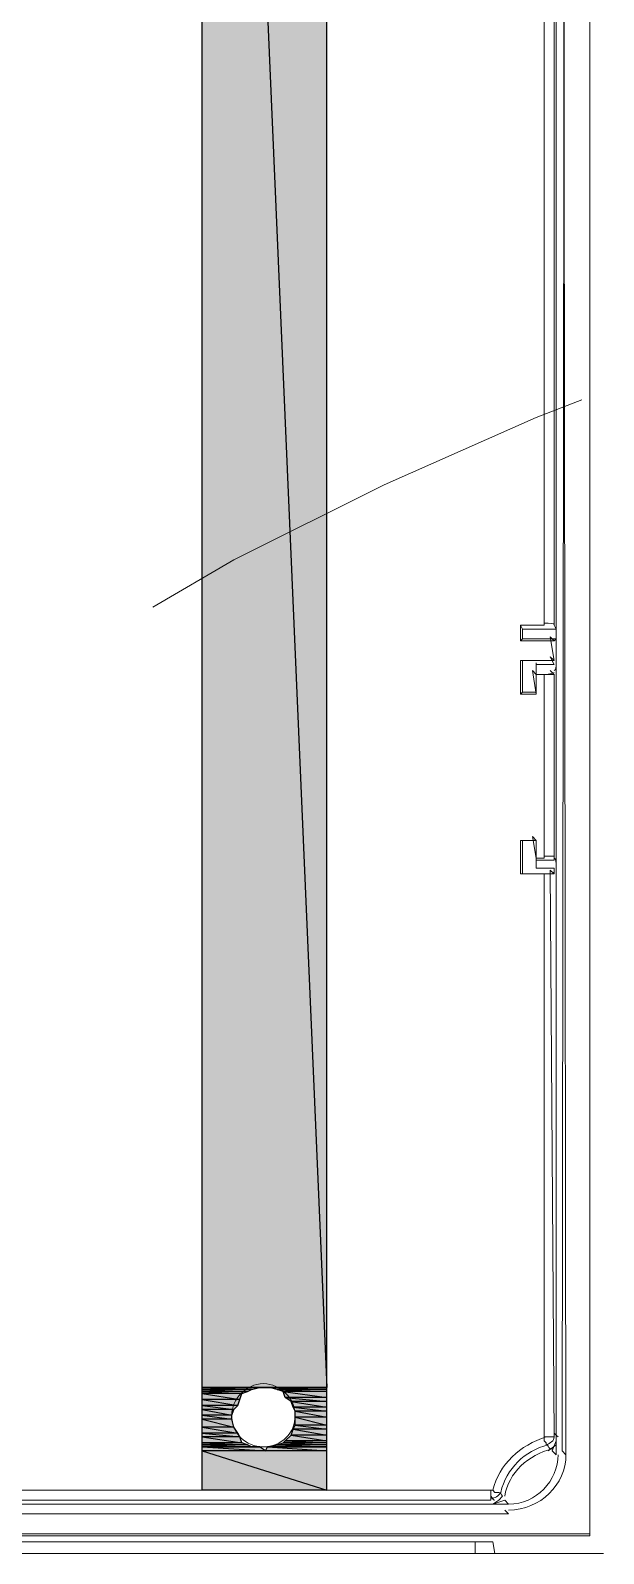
# Model space of a CAD drawing. Header units: metres. Extents: x 2999 to 3164, y 1641 to 1678.
# Drawn here: x 3007.538 to 3007.988, y 1652.677 to 1653.873 of the extents above; entities that cross this region are included whole.
import ezdxf

# ---------------------------------------------------------------- set-up
doc = ezdxf.new("R2010")
doc.units = ezdxf.units.M

msp = doc.modelspace()

# ---------------------------------------------------------------- hatches: boundary and pattern name
at = {"true_color": 0xfecc66}
h = msp.add_hatch(color=31, dxfattribs=at)
h.paths.add_polyline_path([(3007.7703, 1655.0743), (3007.6725, 1655.0743), (3007.7703, 1652.8069)])
h.paths.add_polyline_path([(3007.6725, 1655.0743), (3007.7703, 1652.8069), (3007.6725, 1652.8069)])
h = msp.add_hatch(color=31, dxfattribs=at)
h.paths.add_polyline_path([(3007.7175, 1652.8069), (3007.6725, 1652.8069)])
h.paths.add_polyline_path([(3007.7175, 1652.8069), (3007.6725, 1652.8069), (3007.7222, 1652.8069)])
h = msp.add_hatch(color=31, dxfattribs=at)
h.paths.add_polyline_path([(3007.7175, 1652.8069), (3007.6725, 1652.8069), (3007.7113, 1652.8053)])
h.paths.add_polyline_path([(3007.6725, 1652.8069), (3007.7113, 1652.8053), (3007.6725, 1652.8053)])
h = msp.add_hatch(color=31, dxfattribs=at)
h.paths.add_polyline_path([(3007.7113, 1652.8053), (3007.6725, 1652.8053), (3007.7082, 1652.8038)])
h.paths.add_polyline_path([(3007.6725, 1652.8053), (3007.7082, 1652.8038), (3007.6725, 1652.8038)])
h = msp.add_hatch(color=31, dxfattribs=at)
h.paths.add_polyline_path([(3007.7082, 1652.8038), (3007.6725, 1652.8038), (3007.7036, 1652.8022)])
h.paths.add_polyline_path([(3007.6725, 1652.8038), (3007.7036, 1652.8022), (3007.6725, 1652.8022)])
h = msp.add_hatch(color=31, dxfattribs=at)
h.paths.add_polyline_path([(3007.7036, 1652.8022), (3007.6725, 1652.8022), (3007.702, 1652.7976)])
h.paths.add_polyline_path([(3007.6725, 1652.8022), (3007.702, 1652.7976), (3007.6725, 1652.7976)])
h = msp.add_hatch(color=31, dxfattribs=at)
h.paths.add_polyline_path([(3007.702, 1652.7976), (3007.6725, 1652.7976), (3007.7005, 1652.7929)])
h.paths.add_polyline_path([(3007.6725, 1652.7976), (3007.7005, 1652.7929), (3007.6725, 1652.7929)])
h = msp.add_hatch(color=31, dxfattribs=at)
h.paths.add_polyline_path([(3007.7703, 1652.8069), (3007.7253, 1652.8069), (3007.7703, 1652.8053)])
h.paths.add_polyline_path([(3007.7253, 1652.8069), (3007.7703, 1652.8053), (3007.7315, 1652.8053)])
h = msp.add_hatch(color=31, dxfattribs=at)
h.paths.add_polyline_path([(3007.7703, 1652.8053), (3007.7315, 1652.8053), (3007.7703, 1652.8038)])
h.paths.add_polyline_path([(3007.7315, 1652.8053), (3007.7703, 1652.8038), (3007.7362, 1652.8038)])
h = msp.add_hatch(color=31, dxfattribs=at)
h.paths.add_polyline_path([(3007.7703, 1652.8038), (3007.7362, 1652.8038), (3007.7703, 1652.7991)])
h.paths.add_polyline_path([(3007.7362, 1652.8038), (3007.7703, 1652.7991), (3007.7377, 1652.7991)])
h = msp.add_hatch(color=31, dxfattribs=at)
h.paths.add_polyline_path([(3007.7703, 1652.7991), (3007.7377, 1652.7991), (3007.7703, 1652.796)])
h.paths.add_polyline_path([(3007.7377, 1652.7991), (3007.7703, 1652.796), (3007.7424, 1652.796)])
h = msp.add_hatch(color=31, dxfattribs=at)
h.paths.add_polyline_path([(3007.7005, 1652.7929), (3007.6725, 1652.7929), (3007.6974, 1652.7898)])
h.paths.add_polyline_path([(3007.6725, 1652.7929), (3007.6974, 1652.7898), (3007.6725, 1652.7898)])
h = msp.add_hatch(color=31, dxfattribs=at)
h.paths.add_polyline_path([(3007.6974, 1652.7898), (3007.6725, 1652.7898), (3007.6958, 1652.7852)])
h.paths.add_polyline_path([(3007.6725, 1652.7898), (3007.6958, 1652.7852), (3007.6725, 1652.7852)])
h = msp.add_hatch(color=31, dxfattribs=at)
h.paths.add_polyline_path([(3007.6958, 1652.7852), (3007.6725, 1652.7852), (3007.6958, 1652.7821)])
h.paths.add_polyline_path([(3007.6725, 1652.7852), (3007.6958, 1652.7821), (3007.6725, 1652.7821)])
h = msp.add_hatch(color=31, dxfattribs=at)
h.paths.add_polyline_path([(3007.7703, 1652.796), (3007.7424, 1652.796), (3007.7703, 1652.7914)])
h.paths.add_polyline_path([(3007.7424, 1652.796), (3007.7703, 1652.7914), (3007.7439, 1652.7914)])
h = msp.add_hatch(color=31, dxfattribs=at)
h.paths.add_polyline_path([(3007.7703, 1652.7914), (3007.7439, 1652.7914), (3007.7703, 1652.7883)])
h.paths.add_polyline_path([(3007.7439, 1652.7914), (3007.7703, 1652.7883), (3007.7455, 1652.7883)])
h = msp.add_hatch(color=31, dxfattribs=at)
h.paths.add_polyline_path([(3007.7703, 1652.7883), (3007.7455, 1652.7883), (3007.7703, 1652.7836)])
h.paths.add_polyline_path([(3007.7455, 1652.7883), (3007.7703, 1652.7836), (3007.7455, 1652.7836)])
h = msp.add_hatch(color=31, dxfattribs=at)
h.paths.add_polyline_path([(3007.6958, 1652.7821), (3007.6725, 1652.7821), (3007.6974, 1652.7758)])
h.paths.add_polyline_path([(3007.6725, 1652.7821), (3007.6974, 1652.7758), (3007.6725, 1652.7758)])
h = msp.add_hatch(color=31, dxfattribs=at)
h.paths.add_polyline_path([(3007.6974, 1652.7758), (3007.6725, 1652.7758), (3007.7005, 1652.7712)])
h.paths.add_polyline_path([(3007.6725, 1652.7758), (3007.7005, 1652.7712), (3007.6725, 1652.7712)])
h = msp.add_hatch(color=31, dxfattribs=at)
h.paths.add_polyline_path([(3007.7703, 1652.7743), (3007.7439, 1652.7743), (3007.7703, 1652.7696)])
h.paths.add_polyline_path([(3007.7439, 1652.7743), (3007.7703, 1652.7696), (3007.7424, 1652.7696)])
h = msp.add_hatch(color=31, dxfattribs=at)
h.paths.add_polyline_path([(3007.7703, 1652.7774), (3007.7455, 1652.7774), (3007.7703, 1652.7743)])
h.paths.add_polyline_path([(3007.7455, 1652.7774), (3007.7703, 1652.7743), (3007.7439, 1652.7743)])
h = msp.add_hatch(color=31, dxfattribs=at)
h.paths.add_polyline_path([(3007.7703, 1652.7836), (3007.7455, 1652.7836), (3007.7703, 1652.7774)])
h.paths.add_polyline_path([(3007.7455, 1652.7836), (3007.7703, 1652.7774), (3007.7455, 1652.7774)])
h = msp.add_hatch(color=31, dxfattribs=at)
h.paths.add_polyline_path([(3007.7005, 1652.7712), (3007.6725, 1652.7712), (3007.702, 1652.7681)])
h.paths.add_polyline_path([(3007.6725, 1652.7712), (3007.702, 1652.7681), (3007.6725, 1652.7681)])
h = msp.add_hatch(color=31, dxfattribs=at)
h.paths.add_polyline_path([(3007.702, 1652.7681), (3007.6725, 1652.7681), (3007.7036, 1652.7634)])
h.paths.add_polyline_path([(3007.6725, 1652.7681), (3007.7036, 1652.7634), (3007.6725, 1652.7634)])
h = msp.add_hatch(color=31, dxfattribs=at)
h.paths.add_polyline_path([(3007.7036, 1652.7634), (3007.6725, 1652.7634), (3007.7082, 1652.7619)])
h.paths.add_polyline_path([(3007.6725, 1652.7634), (3007.7082, 1652.7619), (3007.6725, 1652.7619)])
h = msp.add_hatch(color=31, dxfattribs=at)
h.paths.add_polyline_path([(3007.7082, 1652.7619), (3007.6725, 1652.7619), (3007.7113, 1652.7603)])
h.paths.add_polyline_path([(3007.6725, 1652.7619), (3007.7113, 1652.7603), (3007.6725, 1652.7603)])
h = msp.add_hatch(color=31, dxfattribs=at)
h.paths.add_polyline_path([(3007.7703, 1652.7619), (3007.7315, 1652.7619), (3007.7703, 1652.7603)])
h.paths.add_polyline_path([(3007.7315, 1652.7619), (3007.7703, 1652.7603), (3007.7253, 1652.7603)])
h.paths.add_polyline_path([(3007.7703, 1652.7603), (3007.7253, 1652.7603), (3007.7237, 1652.7603)])
h = msp.add_hatch(color=31, dxfattribs=at)
h.paths.add_polyline_path([(3007.7703, 1652.7634), (3007.7362, 1652.7634), (3007.7703, 1652.7619)])
h.paths.add_polyline_path([(3007.7362, 1652.7634), (3007.7703, 1652.7619), (3007.7315, 1652.7619)])
h = msp.add_hatch(color=31, dxfattribs=at)
h.paths.add_polyline_path([(3007.7703, 1652.765), (3007.7377, 1652.765), (3007.7703, 1652.7634)])
h.paths.add_polyline_path([(3007.7377, 1652.765), (3007.7703, 1652.7634), (3007.7362, 1652.7634)])
h = msp.add_hatch(color=31, dxfattribs=at)
h.paths.add_polyline_path([(3007.7703, 1652.7696), (3007.7424, 1652.7696), (3007.7703, 1652.765)])
h.paths.add_polyline_path([(3007.7424, 1652.7696), (3007.7703, 1652.765), (3007.7377, 1652.765)])
h = msp.add_hatch(color=31, dxfattribs=at)
h.paths.add_polyline_path([(3007.7175, 1652.7603), (3007.6725, 1652.7603)])
h.paths.add_polyline_path([(3007.7175, 1652.7603), (3007.6725, 1652.7603), (3007.7113, 1652.7603)])
h = msp.add_hatch(color=31, dxfattribs=at)
h.paths.add_polyline_path([(3007.7175, 1652.7603), (3007.6725, 1652.7603), (3007.7222, 1652.7572)])
h.paths.add_polyline_path([(3007.6725, 1652.7603), (3007.7222, 1652.7572), (3007.6725, 1652.7572)])
h = msp.add_hatch(color=31, dxfattribs=at)
h.paths.add_polyline_path([(3007.7703, 1652.7572), (3007.6725, 1652.7572), (3007.7703, 1652.7262)])
h.paths.add_polyline_path([(3007.6725, 1652.7572), (3007.7703, 1652.7262), (3007.6725, 1652.7262)])
h = msp.add_hatch(color=31, dxfattribs=at)
h.paths.add_polyline_path([(3007.7703, 1652.7603), (3007.7237, 1652.7603), (3007.7703, 1652.7572)])
h.paths.add_polyline_path([(3007.7237, 1652.7603), (3007.7703, 1652.7572), (3007.7222, 1652.7572)])
msp.add_hatch(color=31, dxfattribs=at).paths.add_polyline_path([(3007.7253, 1652.7603), (3007.7703, 1652.7603), (3007.7687, 1652.7603)])

# ---------------------------------------------------------------- linework, layer by layer
at = {"color": 7, "linetype": 'Continuous', "lineweight": 20, "true_color": 0x000007}
for points in [[(3007.9503, 1653.4028), (3007.9488, 1653.4059), (3007.9488, 1655.127), (3007.9503, 1655.1317), (3007.9503, 1654.9951), (3007.9472, 1654.9982)], [(3007.6725, 1655.127), (3007.6725, 1652.7262), (3007.6725, 1652.7262)], [(3007.7703, 1652.7262), (3007.7703, 1655.127), (3007.7703, 1655.127)], [(3007.941, 1653.4059), (3007.941, 1655.127), (3007.941, 1655.127)], [(3007.9767, 1655.1177), (3007.9767, 1652.692), (3007.9767, 1652.692)], [(3007.9767, 1652.6905), (3007.9767, 1655.11), (3007.9736, 1655.1131)], [(3007.9581, 1654.9998), (3007.9503, 1654.9951), (3007.9503, 1652.7541)], [(3007.941, 1653.4059), (3007.9224, 1653.4059), (3007.9224, 1653.4059)], [(3007.9239, 1653.4028), (3007.9224, 1653.4059), (3007.9224, 1653.4059)], [(3007.9239, 1653.3951), (3007.9224, 1653.3935), (3007.9224, 1653.4059)], [(3007.9503, 1653.4028), (3007.9239, 1653.4028), (3007.9239, 1653.3951), (3007.9503, 1653.3951)], [(3007.9503, 1653.4028), (3007.9503, 1653.3951), (3007.9488, 1653.3935), (3007.9457, 1653.3966), (3007.9488, 1653.378), (3007.9457, 1653.3811), (3007.9457, 1653.3811), (3007.9488, 1653.3749)], [(3007.9488, 1653.3935), (3007.9224, 1653.3935), (3007.9224, 1653.3935)], [(3007.9239, 1653.378), (3007.9224, 1653.378), (3007.9224, 1653.378)], [(3007.9239, 1653.3532), (3007.9224, 1653.3516), (3007.9224, 1653.378)], [(3007.9224, 1653.378), (3007.9488, 1653.378), (3007.9488, 1653.378)], [(3007.9488, 1653.378), (3007.9239, 1653.378), (3007.9239, 1653.3532), (3007.9348, 1653.3532)], [(3007.9348, 1653.3532), (3007.9348, 1653.3749), (3007.9488, 1653.3749)], [(3007.9488, 1653.3671), (3007.9348, 1653.3671), (3007.9317, 1653.3702), (3007.9348, 1653.3516)], [(3007.9348, 1653.3671), (3007.941, 1653.3671), (3007.941, 1653.3671)], [(3007.941, 1653.2228), (3007.941, 1653.3671), (3007.941, 1653.3671)], [(3007.9488, 1653.2213), (3007.9488, 1653.2228), (3007.9488, 1653.3671), (3007.9457, 1653.3702)], [(3007.9348, 1653.3532), (3007.9348, 1653.3516), (3007.9224, 1653.3516)], [(3007.9348, 1653.215), (3007.9348, 1653.2368), (3007.9317, 1653.2399), (3007.9348, 1653.2228)], [(3007.9239, 1653.2368), (3007.9224, 1653.2368), (3007.9224, 1653.2104)], [(3007.9348, 1653.2368), (3007.9224, 1653.2368), (3007.9224, 1653.2368)], [(3007.9348, 1653.2368), (3007.9239, 1653.2368), (3007.9239, 1653.2104)], [(3007.9348, 1653.2213), (3007.9348, 1653.2228), (3007.9348, 1653.2228)], [(3007.941, 1653.2228), (3007.9348, 1653.2228), (3007.9348, 1653.2228)], [(3007.9348, 1653.2213), (3007.9488, 1653.2213), (3007.9488, 1653.2213)], [(3007.9488, 1653.215), (3007.9348, 1653.215), (3007.9348, 1653.215)], [(3007.9488, 1653.215), (3007.9488, 1653.2104), (3007.9457, 1653.2135), (3007.9488, 1652.7681)], [(3007.9488, 1653.2104), (3007.9239, 1653.2104), (3007.9224, 1653.2104)], [(3007.9224, 1653.2104), (3007.941, 1653.2104), (3007.941, 1653.2104)], [(3007.941, 1653.2104), (3007.941, 1652.7681), (3007.9488, 1652.7681)], [(3007.941, 1652.7681), (3007.941, 1652.765), (3007.9426, 1652.7634), (3007.9426, 1652.7619)], [(3007.9503, 1652.765), (3007.9503, 1652.7619), (3007.9441, 1652.7572)], [(3007.9503, 1652.7541), (3007.9472, 1652.7572), (3007.9503, 1652.765)], [(3007.3746, 1652.7262), (3007.8991, 1652.7262), (3007.8991, 1652.7262)], [(3007.8991, 1652.7262), (3007.9007, 1652.7262), (3007.9022, 1652.7246), (3007.9053, 1652.7246)], [(3007.8991, 1652.7262), (3007.8991, 1652.7184), (3007.8991, 1652.7184)], [(3007.9131, 1652.7153), (3006.8003, 1652.7153), (3006.8003, 1652.7153)], [(3007.8991, 1652.7184), (3007.3668, 1652.7184), (3007.3668, 1652.7184)], [(3007.9084, 1652.7215), (3007.9053, 1652.7184), (3007.9007, 1652.7153)], [(3007.9131, 1652.7153), (3007.91, 1652.7184), (3007.9007, 1652.7153)], [(3007.9131, 1652.7076), (3007.91, 1652.7107), (3007.91, 1652.7107)], [(3007.4165, 1652.6905), (3007.9767, 1652.6905), (3007.9767, 1652.692), (3006.7367, 1652.692)], [(3007.8867, 1652.6858), (3006.8267, 1652.6858), (3006.8267, 1652.6858)], [(3007.8867, 1652.6765), (3007.8867, 1652.6858), (3007.9007, 1652.6858), (3007.9022, 1652.6765)], [(3006.7243, 1652.6765), (3007.9876, 1652.6765), (3007.9876, 1652.6765)], [(3007.9876, 1652.6765), (3007.4165, 1652.6765), (3007.4165, 1652.6765)]]:
    msp.add_lwpolyline(points, dxfattribs=at)
at = {"color": 31, "linetype": 'Continuous', "lineweight": -2, "true_color": 0xfecc66}
for points in [[(3007.7703, 1655.0743), (3007.6725, 1655.0743), (3007.7703, 1652.8069)], [(3007.6725, 1655.0743), (3007.7703, 1652.8069), (3007.6725, 1652.8069)], [(3007.7175, 1652.8069), (3007.7175, 1652.8069), (3007.6725, 1652.8069)], [(3007.7175, 1652.8069), (3007.6725, 1652.8069), (3007.7222, 1652.8069)], [(3007.7175, 1652.8069), (3007.6725, 1652.8069), (3007.7113, 1652.8053)], [(3007.6725, 1652.8069), (3007.7113, 1652.8053), (3007.6725, 1652.8053)], [(3007.7113, 1652.8053), (3007.6725, 1652.8053), (3007.7082, 1652.8038)], [(3007.6725, 1652.8053), (3007.7082, 1652.8038), (3007.6725, 1652.8038)], [(3007.7082, 1652.8038), (3007.6725, 1652.8038), (3007.7036, 1652.8022)], [(3007.6725, 1652.8038), (3007.7036, 1652.8022), (3007.6725, 1652.8022)], [(3007.7036, 1652.8022), (3007.6725, 1652.8022), (3007.702, 1652.7976)], [(3007.6725, 1652.8022), (3007.702, 1652.7976), (3007.6725, 1652.7976)], [(3007.702, 1652.7976), (3007.6725, 1652.7976), (3007.7005, 1652.7929)], [(3007.6725, 1652.7976), (3007.7005, 1652.7929), (3007.6725, 1652.7929)], [(3007.7703, 1652.8069), (3007.7222, 1652.8069)], [(3007.7222, 1652.8069), (3007.7703, 1652.8069), (3007.7253, 1652.8069)], [(3007.7703, 1652.8069), (3007.7253, 1652.8069), (3007.7703, 1652.8053)], [(3007.7253, 1652.8069), (3007.7703, 1652.8053), (3007.7315, 1652.8053)], [(3007.7703, 1652.8053), (3007.7315, 1652.8053), (3007.7703, 1652.8038)], [(3007.7315, 1652.8053), (3007.7703, 1652.8038), (3007.7362, 1652.8038)], [(3007.7703, 1652.8038), (3007.7362, 1652.8038), (3007.7703, 1652.7991)], [(3007.7362, 1652.8038), (3007.7703, 1652.7991), (3007.7377, 1652.7991)], [(3007.7703, 1652.7991), (3007.7377, 1652.7991), (3007.7703, 1652.796)], [(3007.7377, 1652.7991), (3007.7703, 1652.796), (3007.7424, 1652.796)], [(3007.7005, 1652.7929), (3007.6725, 1652.7929), (3007.6974, 1652.7898)], [(3007.6725, 1652.7929), (3007.6974, 1652.7898), (3007.6725, 1652.7898)], [(3007.6974, 1652.7898), (3007.6725, 1652.7898), (3007.6958, 1652.7852)], [(3007.6725, 1652.7898), (3007.6958, 1652.7852), (3007.6725, 1652.7852)], [(3007.6958, 1652.7852), (3007.6725, 1652.7852), (3007.6958, 1652.7821)], [(3007.6725, 1652.7852), (3007.6958, 1652.7821), (3007.6725, 1652.7821)], [(3007.7703, 1652.796), (3007.7424, 1652.796), (3007.7703, 1652.7914)], [(3007.7424, 1652.796), (3007.7703, 1652.7914), (3007.7439, 1652.7914)], [(3007.7703, 1652.7914), (3007.7439, 1652.7914), (3007.7703, 1652.7883)], [(3007.7439, 1652.7914), (3007.7703, 1652.7883), (3007.7455, 1652.7883)], [(3007.7703, 1652.7883), (3007.7455, 1652.7883), (3007.7703, 1652.7836)], [(3007.7455, 1652.7883), (3007.7703, 1652.7836), (3007.7455, 1652.7836)], [(3007.6958, 1652.7821), (3007.6725, 1652.7821), (3007.6974, 1652.7758)], [(3007.6725, 1652.7821), (3007.6974, 1652.7758), (3007.6725, 1652.7758)], [(3007.6974, 1652.7758), (3007.6725, 1652.7758), (3007.7005, 1652.7712)], [(3007.6725, 1652.7758), (3007.7005, 1652.7712), (3007.6725, 1652.7712)], [(3007.7439, 1652.7743), (3007.7703, 1652.7696), (3007.7424, 1652.7696)], [(3007.7455, 1652.7774), (3007.7703, 1652.7743), (3007.7439, 1652.7743)], [(3007.7703, 1652.7743), (3007.7439, 1652.7743), (3007.7703, 1652.7696)], [(3007.7703, 1652.7836), (3007.7455, 1652.7836), (3007.7703, 1652.7774)], [(3007.7455, 1652.7836), (3007.7703, 1652.7774), (3007.7455, 1652.7774)], [(3007.7703, 1652.7774), (3007.7455, 1652.7774), (3007.7703, 1652.7743)], [(3007.7005, 1652.7712), (3007.6725, 1652.7712), (3007.702, 1652.7681)], [(3007.6725, 1652.7712), (3007.702, 1652.7681), (3007.6725, 1652.7681)], [(3007.702, 1652.7681), (3007.6725, 1652.7681), (3007.7036, 1652.7634)], [(3007.6725, 1652.7681), (3007.7036, 1652.7634), (3007.6725, 1652.7634)], [(3007.7036, 1652.7634), (3007.6725, 1652.7634), (3007.7082, 1652.7619)], [(3007.6725, 1652.7634), (3007.7082, 1652.7619), (3007.6725, 1652.7619)], [(3007.7082, 1652.7619), (3007.6725, 1652.7619), (3007.7113, 1652.7603)], [(3007.6725, 1652.7619), (3007.7113, 1652.7603), (3007.6725, 1652.7603)], [(3007.7315, 1652.7619), (3007.7703, 1652.7603), (3007.7253, 1652.7603)], [(3007.7362, 1652.7634), (3007.7703, 1652.7619), (3007.7315, 1652.7619)], [(3007.7703, 1652.7619), (3007.7315, 1652.7619), (3007.7703, 1652.7603)], [(3007.7377, 1652.765), (3007.7703, 1652.7634), (3007.7362, 1652.7634)], [(3007.7703, 1652.7634), (3007.7362, 1652.7634), (3007.7703, 1652.7619)], [(3007.7424, 1652.7696), (3007.7703, 1652.765), (3007.7377, 1652.765)], [(3007.7703, 1652.765), (3007.7377, 1652.765), (3007.7703, 1652.7634)], [(3007.7703, 1652.7696), (3007.7424, 1652.7696), (3007.7703, 1652.765)], [(3007.7175, 1652.7603), (3007.7175, 1652.7603), (3007.6725, 1652.7603)], [(3007.7175, 1652.7603), (3007.6725, 1652.7603), (3007.7113, 1652.7603)], [(3007.7175, 1652.7603), (3007.6725, 1652.7603), (3007.7222, 1652.7572)], [(3007.6725, 1652.7603), (3007.7222, 1652.7572), (3007.6725, 1652.7572)], [(3007.7703, 1652.7572), (3007.6725, 1652.7572), (3007.7703, 1652.7262)], [(3007.6725, 1652.7572), (3007.7703, 1652.7262), (3007.6725, 1652.7262)], [(3007.7237, 1652.7603), (3007.7703, 1652.7572), (3007.7222, 1652.7572)], [(3007.7703, 1652.7603), (3007.7253, 1652.7603), (3007.7237, 1652.7603)], [(3007.7703, 1652.7603), (3007.7237, 1652.7603), (3007.7703, 1652.7572)], [(3007.7253, 1652.7603), (3007.7703, 1652.7603), (3007.7687, 1652.7603)]]:
    msp.add_lwpolyline(points, close=True, dxfattribs=at)
at = {"color": 7, "linetype": 'Continuous', "lineweight": 20, "true_color": 0x000007}
for points in [[(3007.9581, 1652.7541), (3007.955, 1652.7572), (3007.9581, 1654.9998), (3007.955, 1655.0029)], [(3006.8003, 1652.7076), (3007.9131, 1652.7076)]]:
    msp.add_lwpolyline(points, close=True, dxfattribs=at)
at = {"color": 30, "linetype": 'Continuous', "lineweight": 20, "true_color": 0x00001e}
msp.add_lwpolyline([(3007.9705, 1653.5829), (3007.9348, 1653.5689), (3007.8153, 1653.5161), (3007.6974, 1653.4571), (3007.6337, 1653.4199)], dxfattribs=at)
at = {"color": 7, "linetype": 'Continuous', "lineweight": 20, "true_color": 0x000007}
for points in [[(3007.9488, 1653.4059), (3007.9488, 1653.4075), (3007.9457, 1653.4075), (3007.941, 1653.4075)], [(3007.9348, 1653.3764), (3007.9348, 1653.3733), (3007.9348, 1653.3702), (3007.9348, 1653.3702)], [(3007.9488, 1653.3702), (3007.9503, 1653.3702), (3007.9503, 1653.3733), (3007.9503, 1653.3764)], [(3007.941, 1653.3671), (3007.9457, 1653.3671), (3007.9488, 1653.3687), (3007.9488, 1653.3687)], [(3007.9348, 1653.2228), (3007.9348, 1653.2228), (3007.9348, 1653.2197), (3007.9348, 1653.215)], [(3007.9488, 1653.2244), (3007.9488, 1653.2244), (3007.9457, 1653.2244), (3007.941, 1653.2244)], [(3007.9503, 1653.215), (3007.9503, 1653.2197), (3007.9503, 1653.2228), (3007.9488, 1653.2228)], [(3007.941, 1653.2104), (3007.9457, 1653.2104), (3007.9488, 1653.2104), (3007.9488, 1653.2119)], [(3007.9426, 1652.7681), (3007.9224, 1652.7619), (3007.9053, 1652.7464), (3007.9007, 1652.7262)], [(3007.9441, 1652.7619), (3007.9255, 1652.7572), (3007.9115, 1652.7433), (3007.9069, 1652.7246)], [(3007.9426, 1652.7619), (3007.9457, 1652.7634), (3007.9488, 1652.765), (3007.9488, 1652.7681)], [(3007.9457, 1652.7588), (3007.9441, 1652.7603), (3007.9441, 1652.7619), (3007.9426, 1652.7619)], [(3007.9519, 1652.7681), (3007.9503, 1652.7696), (3007.9503, 1652.7696), (3007.9488, 1652.7712)], [(3007.9472, 1652.7588), (3007.9286, 1652.7541), (3007.9131, 1652.7401), (3007.91, 1652.7215)], [(3007.9131, 1652.7107), (3007.9379, 1652.7107), (3007.9581, 1652.7308), (3007.9581, 1652.7541)], [(3007.9131, 1652.7107), (3007.9379, 1652.7107), (3007.9581, 1652.7308), (3007.9581, 1652.7541)], [(3007.9131, 1652.7153), (3007.9348, 1652.7153), (3007.9519, 1652.7339), (3007.9519, 1652.7541)], [(3007.9131, 1652.7153), (3007.9348, 1652.7153), (3007.9519, 1652.7339), (3007.9519, 1652.7541)], [(3007.8991, 1652.72), (3007.9022, 1652.72), (3007.9053, 1652.7215), (3007.9069, 1652.7246)], [(3007.9053, 1652.7246), (3007.9069, 1652.7246), (3007.9069, 1652.7231), (3007.9084, 1652.7215)], [(3007.8991, 1652.7215), (3007.9007, 1652.72), (3007.9007, 1652.7184), (3007.9022, 1652.7184)]]:
    msp.add_open_spline(points, degree=3, dxfattribs=at)
msp.add_open_spline([(3007.7455, 1652.7852), (3007.7455, 1652.7976), (3007.7346, 1652.81), (3007.7206, 1652.81), (3007.7206, 1652.81), (3007.7067, 1652.81), (3007.6958, 1652.7976), (3007.6958, 1652.7852), (3007.6958, 1652.7852), (3007.6958, 1652.7712), (3007.7067, 1652.7603), (3007.7206, 1652.7603), (3007.7206, 1652.7603), (3007.7346, 1652.7603), (3007.7455, 1652.7712), (3007.7455, 1652.7852)], degree=3, knots=[0, 0, 0, 0, 0.0625, 0.0625, 0.0625, 0.062501, 0.125, 0.125, 0.125, 0.125001, 0.1875, 0.1875, 0.1875, 0.187501, 1, 1, 1, 1], dxfattribs=at)

doc.saveas('drawing.dxf')
